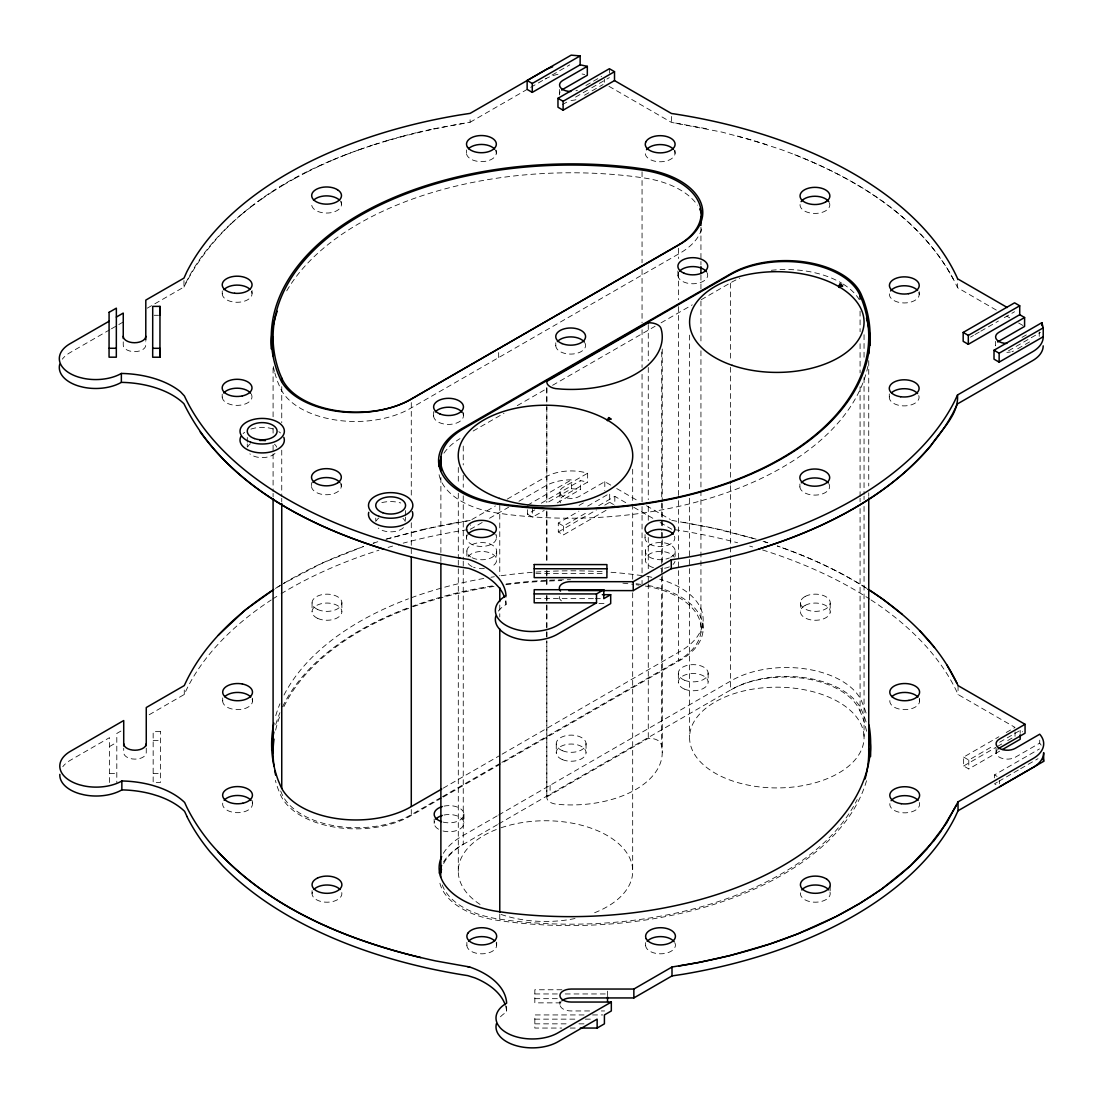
<?xml version="1.0" encoding="UTF-8"?>
<svg xmlns="http://www.w3.org/2000/svg" width="1103" height="1103" viewBox="0 0 1103 1103"><rect width="100%" height="100%" fill="white"/><g stroke="black" fill="none" stroke-linecap="round" stroke-linejoin="round"><path stroke-width="0.75" stroke-dasharray="5 3.75" d="M123.246 341.833L123.246 345.129A11.264 6.494 0 0 0 134.511 351.636A11.264 6.494 0 0 0 145.775 345.156L145.775 341.709M147.264 308.164L183.953 287.028L183.967 278.121M222.254 293.881L222.254 290.902M222.199 397.19L222.199 394.212M247.279 447.129L247.279 443.889M247.279 442.275L247.293 437.422M252.049 293.508L252.049 290.53M311.529 485.637L311.529 482.673M341.282 486.657L341.282 483.679M341.475 204.496L341.489 201.532M375.751 521.361L375.751 518.12M405.546 520.299L405.546 517.059M405.546 515.446L405.546 510.579M433.644 416.079L433.644 411.626M463.439 415.569L463.439 412.591M466.514 152.89L466.514 149.925M466.541 537.974L466.541 535.01M496.309 153.179L496.309 150.215M496.35 537.726L496.35 534.762M498.666 357.579L498.666 348.672M498.349 611.09A36.344 20.971 0 0 1 506.001 604.596L506.015 595.689M555.774 345.749L555.774 342.785M559.552 93.893L559.552 89.44M604.485 82.229L604.485 79.264M609.38 73.17L609.38 68.717M645.048 537.533L645.048 534.569M675.05 153.496L675.064 150.532M677.904 275.433L677.904 270.98M799.882 487.002L799.882 484.038M889.308 396.887L889.308 393.909M919.213 294.598L919.213 291.633M996.312 310.095L957.625 287.745L957.625 278.825M995.595 341.365L995.595 345.818A11.264 6.494 0 0 1 996.822 342.868M1039.233 336.346L1039.247 331.893M433.217 128.899L470.071 122.281L470.126 116.339M183.953 287.028C235.628 183.898 357.827 141.708 464.377 123.164M149.181 714.744L184.284 694.476L187.179 688.231A399.837 230.844 0 0 1 271.228 599.977M185.718 283.085C196.996 260.074 213.417 239.916 232.195 222.613M467.507 534.803L466.955 535.837A14.904 8.59 0 0 0 482.604 546.426A14.904 8.59 0 0 0 495.219 534.569M232.278 222.544L241.061 214.851M241.35 214.602L250.602 207.171M250.988 206.868L260.694 199.726M261.163 199.381L271.31 192.515M271.876 192.156L282.451 185.552M282.134 584.342L275.074 588.657L282.285 584.204M283.554 583.473C308.757 568.252 335.808 556.243 363.563 546.481L323.082 562.737L283.65 583.39M283.071 185.18L294.087 178.865M1039.715 740.154L1039.715 743.119L1015.311 757.237A11.264 6.508 0 0 1 1000.724 757.899A11.264 6.508 0 0 1 997.305 749.682M471.891 519.527L495.426 505.946M507.187 499.149L545.433 477.075A36.344 20.985 0 0 1 587.637 473.215L587.637 482.108L563.178 496.198A11.264 6.508 0 0 0 560.434 502.816M120.958 731.041L116.808 733.426L116.808 782.51M482.176 522.491L470.416 529.275L470.416 524.835M489.539 518.245L508.662 507.201M518.948 501.258L545.433 485.968A36.344 20.985 0 0 1 571.133 479.833L571.533 488.712L546.55 503.133M109.542 746.538L116.808 742.333M527.455 505.257L571.533 479.805M541.297 503.202L580.454 480.591L587.637 482.108M527.455 509.71L527.455 514.163L534.803 509.917M527.455 514.163L532.597 517.128L544.193 510.427M557.249 502.885L580.454 489.498L580.454 480.591M610.759 485.113L604.802 481.666L579.116 496.502A11.264 6.508 0 0 1 563.178 496.502A11.264 6.508 0 0 1 563.178 487.305L587.637 473.215M583.404 502.927L579.116 505.408A11.264 6.508 0 0 1 577.765 506.07M606.016 510.344L563.44 534.927L558.297 531.963L558.297 523.056L578.854 511.199M587.665 506.112L609.683 493.399L609.683 502.292L603.81 505.684M558.297 523.056L563.44 526.034L588.395 511.613M598.681 505.684L614.826 496.364L626.518 503.106M558.297 531.963L596.475 509.931M1022.012 337.38L1027.762 334.071M1017.697 348.769L1030.629 341.31M443.282 788.135L499.149 755.886M502.113 754.162L680.399 651.239A77.748 44.892 0 0 0 659.691 579.213M280.672 790.989L281.748 793.567A77.127 44.534 0 0 0 335.808 826.037A77.127 44.534 0 0 0 411.281 814.662L440.979 797.51M442.468 796.656L500.376 763.221M501.865 762.366L678.593 660.339L678.593 500.652M441.807 797.883L410.936 815.71A77.748 44.892 0 0 1 334.857 827.167A77.748 44.892 0 0 1 280.369 794.45L278.204 789.252A300.457 173.461 0 0 1 275.336 780.317M443.282 797.042L680.399 660.145A77.748 44.892 0 0 0 700.474 616.701A77.748 44.892 0 0 0 645.227 585.004M497.177 815.862L461.895 836.226A77.748 44.892 0 0 0 442.248 855.363M498.653 815.007L731.344 680.661A77.748 44.892 0 0 1 808.099 669.3A77.748 44.892 0 0 1 862.243 702.708L864.076 707.12A300.457 173.461 0 0 1 866.944 716.054M497.398 824.672L461.895 845.132A77.748 44.892 0 0 0 441.641 865.538M498.653 823.913L731.344 689.568A77.748 44.892 0 0 1 808.099 678.207A77.748 44.892 0 0 1 862.243 711.614L864.076 716.026A300.457 173.461 0 0 1 866.944 724.947M546.826 796.904L648.274 738.348L650.715 738.334A12.009 6.935 0 0 1 661.124 744.263L661.745 746.993A90.873 52.461 0 0 1 561.868 804.652L555.678 804.115A12.009 6.935 0 0 1 546.826 796.904L546.826 640.664M999.621 751.157L968.792 768.956L963.65 765.992L963.65 757.085L998.891 736.749M1006.226 732.502L1015.036 727.415L958.066 694.532L957.363 692.891A399.837 230.844 0 0 0 871.08 599.977M963.65 757.085L968.792 760.05L993.748 745.642M999.621 742.25L1020.178 730.393L1022.619 731.799M963.65 765.992L995.954 747.338M997.415 746.497L1001.827 743.946M1007.687 740.568L1013.56 737.176M994.492 777.863L994.492 774.899L1039.453 748.937M997.388 782.124L994.492 783.806L998.339 786.025M998.835 781.282L1019.144 769.563M1020.592 768.722L1038.006 758.685M109.928 329.659L69.958 352.67A36.344 20.971 0 0 0 62.306 359.164M111.417 328.804L117.332 325.399M118.821 324.544L123.26 321.979M470.071 122.281L546.206 78.423M552.079 75.045L569.699 64.898M585.927 85.496L601.631 76.452M562.365 104.688L569.713 100.456M575.587 97.078L590.27 88.626M591.746 87.771L609.366 77.624M584.493 95.216L603.051 84.531M473.132 431.039L504.016 413.267M517.252 405.642L546.661 388.697M552.575 385.305L655.113 326.254M661.055 322.834L692.27 304.855M701.191 299.726L730.917 282.602A77.748 44.837 0 0 1 739.837 278.19M970.516 337.104L973.453 335.409M974.928 334.567L979.326 332.031M980.801 331.19L998.422 321.042M1004.295 317.65L1014.581 311.735M1008.514 350.795L1040.432 332.417M294.763 178.493L306.193 172.454M306.924 172.082L318.767 166.319M319.512 165.974L331.755 160.5M332.527 160.169L345.17 154.985M345.928 154.682L358.971 149.787M359.716 149.525L373.145 144.92M373.048 543.31L377.791 541.725L373.434 543.145M373.834 144.7L387.649 140.398M385.871 539.27L422.159 529.564M388.27 140.219L402.471 136.22M386.546 539.009L437.45 526.228M402.995 136.083L417.596 132.401M417.996 132.319L433.065 128.927M422.339 529.523L470.416 520.382M437.891 526.131L452.988 523.249M453.567 523.139L468.747 520.63M467.327 529.757L459.593 530.957A399.837 230.844 0 0 0 403.174 543.145M153.165 740.54L160.431 740.54M109.542 773.603L116.808 773.603M153.165 773.603L160.431 773.603M561.882 989.763L534.831 989.763L534.831 1002.861L563.578 1002.861M534.831 993.955L558.504 993.955M565.26 993.955L607.532 993.955M534.831 998.67L558.504 998.67M589.581 1010.955L571.175 1010.955A11.264 6.508 0 0 1 561.137 1001.496M601.287 1010.955L604.623 1010.955M584.052 1014.939L534.831 1014.939L534.831 1028.051L561.772 1028.051M592.532 1014.939L602.721 1014.939M534.831 1019.144L576.938 1019.144M585.348 1019.144L592.09 1019.144M534.831 1023.846L568.776 1023.846M578.951 1023.846L584.052 1023.846M570.196 1028.051L576.938 1028.051M154.158 315.279L158.515 315.293M535.906 573.45L605.23 573.505M535.906 598.612L593.607 598.653M595.303 598.653L600.39 598.667M598.984 603.589L607.339 603.589M571.533 488.712L580.454 489.498M642.07 575.642L634.556 574.608A300.457 173.461 0 0 0 606.622 571.961M636.059 583.721L643.573 584.755M636.1 584.728L639.078 585.141M442.248 884.923A77.127 44.534 0 0 0 499.769 919.185L508.704 920.426A298.058 172.082 0 0 0 857.196 799.523M608.953 86.296L671.465 122.405L721.872 132.084L752.232 140.178L780.883 149.484C851.613 175.239 924.217 217.084 957.625 287.745M671.796 520.354L711.656 527.661L756.658 539.284L722.231 529.991L680.62 521.76M675.656 123.067L706.995 128.817M737.424 136.027L766.723 144.658M764.351 541.67L767.44 542.621M763.069 541.325L769.467 543.352M794.698 154.654C858.754 180.12 922.921 219.525 955.253 282.768M1006.736 316.106L1009.714 317.829M1018.634 322.986L1024.59 326.433M616.715 488.546L639.037 501.438M646.482 505.739L670.307 519.485M633.811 507.325L652.811 518.286M660.104 522.505L671.796 529.247M609.683 502.292L613.544 504.526M994.492 774.899L997.057 776.374M866.834 588.423C838.873 570.637 808.499 556.822 777.229 545.957C808.43 556.905 838.776 570.609 866.696 588.395M1039.715 743.119L1041.163 745.145M860.078 508.552L860.078 711.159L862.229 716.316A298.058 172.082 0 0 1 867.11 734.115M958.052 685.611L958.066 694.532M671.465 116.463L671.465 122.405M1020.178 730.393L1020.178 733.357M1015.036 731.868L1015.036 736.321M999.635 780.827L999.635 783.806M996.078 748.179L996.078 752.632M968.792 760.05L968.792 768.956M919.599 698.296L919.599 701.26M868.737 360.626L868.737 485.968M868.737 492.834L868.737 496.267M864.049 334.719L864.049 360.474M864.049 377.64L864.049 494.406M864.049 496.116L864.049 499.549M864.049 506.415L864.049 738.21A87.234 50.366 0 0 1 732.213 780.841A87.234 50.366 0 0 1 734.184 693.608A87.234 50.366 0 0 1 864.049 738.21M860.078 311.101L860.078 331.713M860.078 343.722L860.078 372.911M860.078 386.657L860.078 496.543M860.078 498.253L860.078 501.686M830.201 603.258L830.201 612.151M830.201 885.64L830.201 894.133M800.447 602.266L800.447 611.172M730.544 283.14L730.544 360.405M730.544 367.271L730.544 484.024M730.544 485.747L730.544 557.856M730.544 559.579L730.544 690.064A77.127 44.534 0 0 1 806.017 678.703A77.127 44.534 0 0 1 860.078 711.159M708.14 672.982L708.14 681.875M702.928 623.03L702.928 631.922M700.943 227.135L700.943 259.757M700.943 261.48L700.943 264.913M700.943 275.212L700.943 288.945M700.943 300.967L700.943 343.888M700.943 350.754L700.943 632.336M689.582 335.119L689.582 491.373M689.582 498.239L689.582 566.914M689.582 568.638L689.582 736.901M678.593 248.258L678.593 258.557M678.593 272.303L678.593 299.768M678.593 306.634L678.593 498.942M678.345 673.519L678.345 682.412M675.146 551.417L675.146 557.36M662.241 348.989L662.241 501.796M662.241 503.506L662.241 525.828M662.241 532.694L662.241 537.85M662.241 539.574L662.241 565.329M662.241 567.039L662.241 573.905M662.241 575.628L662.241 752.467M661.717 351.954L661.717 501.327M661.717 503.051L661.717 530.515M661.717 532.239L661.717 566.57M661.717 568.293L661.717 575.159M661.717 576.883L661.717 746.855M648.274 324.544L648.274 360.612M648.274 367.478L648.274 499.687M648.274 506.553L648.274 520.285M648.274 537.451L648.274 570.086M648.274 576.952L648.274 582.094M648.274 583.818L648.274 738.348M645.627 942.582L645.627 945.561M645.365 550.824L645.365 559.717M642.056 171.751L642.056 262.762M642.056 269.628L642.056 322.848M642.056 329.714L642.056 367.492M642.056 374.358L642.056 504.857M642.056 506.567L642.056 573.532M642.056 580.399L642.056 583.832M632.681 469.202L632.681 579.351M632.681 592.821L632.681 872.694M614.826 496.364L614.826 505.271M607.532 991.156L607.532 995.692M604.802 481.666L604.802 490.573M586.051 743.463L586.051 752.37M563.44 526.034L563.44 534.927M559.883 491.897L559.883 500.803M559.91 1001.483L559.91 1004.447M556.257 744.001L556.257 752.908M550.094 785.308L550.094 794.201M546.826 388.256L546.826 405.435M546.826 407.145L546.826 503.299M546.826 511.889L546.826 561.675M546.826 570.265L546.826 587.43M546.826 596.02L546.826 630.351M546.826 632.074L546.826 638.94M546.812 387.415L546.812 502.458M546.812 511.034L546.812 562.544M546.812 571.133L546.812 578M546.812 579.723L546.812 586.589M546.812 595.165L546.812 603.755M546.812 605.478L546.812 639.809M546.812 641.532L546.812 797.772M532.597 508.221L532.597 517.128M506.635 1006.101L506.635 1012.03A36.344 20.985 0 0 0 498.983 1018.538M499.769 505.395L499.769 575.794M499.769 604.982L499.769 616.991M499.769 914.029L499.769 919.185M496.681 551.293L496.681 560.2M496.681 942.114L496.681 945.078M466.872 551.017L466.872 556.96M466.872 942.376L466.872 945.34M463.949 813.945L463.949 822.852M463.246 446.053L463.246 464.942M463.246 475.241L463.246 487.264M463.246 495.854L463.246 559.373M463.246 561.096L463.246 567.962M463.246 569.686L463.246 844.402A77.127 44.534 0 0 0 443.144 864.642M458.296 467.479L458.296 484.92M458.296 493.234L458.296 558.752M458.296 560.2L458.296 567.342M458.296 568.79L458.296 872.694M440.883 477.489L440.883 554.754M440.883 556.463L440.883 561.62M434.168 818.936L434.168 823.389M411.281 402.595L411.281 497.026M411.281 522.781L411.281 553.678M411.281 809.519L411.281 814.662M341.875 602.707L341.875 611.614M312.066 602.803L312.066 611.71M312.066 890.604L312.066 893.568M281.748 386.643L281.748 422.711M281.748 450.176L281.748 496.529M281.748 498.253L281.748 501.686M273.089 368.03L273.089 417.83M273.089 428.129L273.089 433.272M273.089 445.295L273.089 452.161M273.089 453.884L273.089 491.648M273.089 493.372L273.089 496.805M252.504 698.199L252.504 701.177M252.422 800.709L252.422 803.673M222.696 697.937L222.696 700.901M184.284 690.023L184.284 694.476M146.258 748.165L146.258 752.618A11.264 6.508 0 0 1 134.993 759.126A11.264 6.508 0 0 1 123.715 752.618L123.715 748.165M109.542 782.51L109.542 737.631L70.44 760.201A36.344 20.985 0 0 0 62.788 766.709M275.764 715.654A300.457 173.461 0 0 1 279.941 703.783M284.009 695.014A300.457 173.461 0 0 1 408.455 598.805M411.391 597.716A300.457 173.461 0 0 1 484.245 578.399M490.959 577.255A300.457 173.461 0 0 1 494.337 576.731M501.107 575.725A300.457 173.461 0 0 1 603.506 571.768M646.882 576.359A77.748 44.892 0 0 1 655.003 577.986M866.531 780.717A300.457 173.461 0 0 1 507.725 921.763L498.721 920.509A77.748 44.892 0 0 1 439.504 881.269M275.764 724.561A300.457 173.461 0 0 1 279.941 712.69M282.561 706.83A300.457 173.461 0 0 1 408.455 607.712M411.391 606.622A300.457 173.461 0 0 1 494.337 585.624M506.208 583.942A300.457 173.461 0 0 1 570.527 579.723M501.079 827.76A87.234 50.366 0 0 1 620.107 845.022A87.234 50.366 0 0 1 591.456 913.918M575.035 918.496A87.234 50.366 0 0 1 501.079 914.456M480.053 904.419A87.234 50.366 0 0 1 496.46 829.456M771.287 270.304A77.748 44.837 0 0 1 841.934 283.319M843.271 284.147A77.748 44.837 0 0 1 860.271 301.395M867.923 366.293A300.457 173.295 0 0 1 507.146 514.412L498.142 513.157A77.748 44.837 0 0 1 438.939 473.904M443.93 453.168A77.748 44.837 0 0 1 459.992 438.622M274.84 372.924A300.457 173.295 0 0 0 277.708 381.859L279.872 387.043A77.748 44.837 0 0 0 334.347 419.788A77.748 44.837 0 0 0 410.426 408.386L679.972 253.18A77.748 44.851 0 0 0 702.308 226.322M274.454 371.435A300.457 173.295 0 0 1 272.799 363.935M286.725 290.847A300.457 173.295 0 0 1 634.184 176.59L641.836 177.652A77.748 44.851 0 0 1 697.427 205.144M674.209 150.311A14.904 8.59 0 0 1 661.483 161.741A14.904 8.59 0 0 1 645.462 151.773M495.357 150.008A14.904 8.59 0 0 1 486.671 161.079A14.904 8.59 0 0 1 467.465 156.061L466.914 155.04A14.904 8.59 0 0 1 467.038 150.766M340.441 201.325A14.904 8.59 0 0 1 335.312 211.445A14.904 8.59 0 0 1 317.057 211.073L315.692 210.342A14.904 8.59 0 0 1 312.149 202.304M340.565 483.459A14.904 8.59 0 0 1 337.932 491.593L336.663 492.393A14.904 8.59 0 0 1 318.477 493.427A14.904 8.59 0 0 1 312.218 483.528M251.332 394.281A14.904 8.59 0 0 1 242.343 404.842L240.564 405.146A14.904 8.59 0 0 1 226.06 402.567A14.904 8.59 0 0 1 222.985 393.992M674.526 536.223A14.904 8.59 0 0 1 663.854 546.247A14.904 8.59 0 0 1 645.834 540.718L645.338 539.684A14.904 8.59 0 0 1 645.682 535.41M918.854 292.46A14.904 8.59 0 0 1 908.527 302.608L906.694 302.842A14.904 8.59 0 0 1 889.997 291.978M918.785 395.563A14.904 8.59 0 0 1 900.71 405.656L898.917 405.339A14.904 8.59 0 0 1 889.942 394.764M829.387 202.759A14.904 8.59 0 0 1 825.733 210.77L824.368 211.5A14.904 8.59 0 0 1 806.872 212.066A14.904 8.59 0 0 1 800.516 202.649M251.498 291.371A14.904 8.59 0 0 1 234.691 302.167L232.857 301.919A14.904 8.59 0 0 1 223.178 290.696M828.96 483.914A14.904 8.59 0 0 1 822.673 493.813A14.904 8.59 0 0 1 804.501 492.751L803.232 491.952A14.904 8.59 0 0 1 800.613 483.803M707.12 272.786A14.904 8.59 0 0 1 693.263 283.761A14.904 8.59 0 0 1 678.262 273.282M584.99 343.102A14.904 8.59 0 0 1 571.133 354.091A14.904 8.59 0 0 1 556.133 343.612M462.846 413.432A14.904 8.59 0 0 1 448.066 424.407A14.904 8.59 0 0 1 434.513 412.894M545.116 79.071A36.344 20.971 0 0 1 559.579 73.97M582.053 73.984A36.344 20.971 0 0 1 584.728 74.563M577.448 90.267A11.264 6.494 0 0 1 575.945 90.791M1013.478 351.085A11.264 6.494 0 0 1 1011.975 351.623M1010.334 352.009A11.264 6.494 0 0 1 1006.86 352.326M575.931 99.697A11.264 6.494 0 0 1 570.816 100.401M559.69 94.913A11.264 6.494 0 0 1 560.103 91.894M505.532 600.942A75.79 43.72 0 0 1 506.001 604.596M561.427 600.873A11.264 6.494 0 0 1 559.428 596.034M381.845 502.61A22.17 12.795 0 0 1 400.72 502.968M243.101 433.603A22.17 12.795 0 0 1 244.659 432.279M250.905 429.108A22.17 12.795 0 0 1 274.647 429.563M278.825 431.687A22.17 12.795 0 0 1 280.52 432.955M403.464 527.648A14.904 8.59 0 0 1 378.315 528.075M376.33 520.85A14.904 8.59 0 0 1 378.867 517.983M402.967 518.438A14.904 8.59 0 0 1 405.187 521.388M274.992 453.416A14.904 8.59 0 0 1 249.843 453.857M247.858 446.632A14.904 8.59 0 0 1 250.395 443.764M274.495 444.219A14.904 8.59 0 0 1 276.715 447.17M670.762 557.222A14.904 8.603 0 0 0 667.894 543.724A14.904 8.603 0 0 0 645.958 548.687L645.545 549.749A14.904 8.603 0 0 0 652.631 558.518A14.904 8.603 0 0 0 669.356 557.939M472.098 557.704A14.904 8.603 0 0 0 495.537 554.451A14.904 8.603 0 0 0 482.949 542.579A14.904 8.603 0 0 0 467.286 553.168L467.837 554.202A14.904 8.603 0 0 0 470.747 556.946M444.013 806.128A14.904 8.603 0 0 1 463.949 814.497A14.904 8.603 0 0 1 443.144 822.121M272.606 599.067A399.837 230.844 0 0 1 279.679 594.614M281.113 593.731A399.837 230.844 0 0 1 378.936 550.218M388.132 547.391A399.837 230.844 0 0 1 392.613 546.082M674.636 529.661A399.837 230.844 0 0 1 737.59 542.745M749.682 546.082A399.837 230.844 0 0 1 752.673 546.95M762.545 549.956A399.837 230.844 0 0 1 869.688 599.067M919.226 699.109A14.904 8.603 0 0 1 908.927 709.284L907.107 709.532A14.904 8.603 0 0 1 890.369 698.682M919.295 802.488A14.904 8.603 0 0 1 901.22 812.608L899.428 812.291A14.904 8.603 0 0 1 890.024 802.763M829.966 891.982A14.904 8.603 0 0 1 822.521 901.137A14.904 8.603 0 0 1 805.149 899.896L803.853 899.11A14.904 8.603 0 0 1 800.681 892.01M341.765 892.575A14.904 8.603 0 0 1 325.027 902.144A14.904 8.603 0 0 1 313.142 890.397M496.143 942.941A14.904 8.603 0 0 1 482.011 953.819A14.904 8.603 0 0 1 467.286 943.203M252.215 802.598A14.904 8.603 0 0 1 242.798 812.125L241.006 812.456A14.904 8.603 0 0 1 222.944 802.336M252.091 699.026A14.904 8.603 0 0 1 234.581 709.463L232.774 709.174A14.904 8.603 0 0 1 223.22 698.764M674.967 561.399A14.904 8.603 0 0 1 673.064 564.433M669.356 566.845A14.904 8.603 0 0 1 660.669 568.624M653.445 567.673A14.904 8.603 0 0 1 645.545 558.642L645.958 557.594A14.904 8.603 0 0 1 659.842 551.417A14.904 8.603 0 0 1 674.291 557.139M468.003 556.767A14.904 8.603 0 0 1 490.725 553.182A14.904 8.603 0 0 1 491.097 566.777M484.341 568.541A14.904 8.603 0 0 1 476.951 568.197M475.214 567.783A14.904 8.603 0 0 1 473.587 567.259M472.098 566.597A14.904 8.603 0 0 1 467.837 563.109L467.286 562.075A14.904 8.603 0 0 1 466.955 561M674.802 942.734A14.904 8.603 0 0 1 664.806 953.447A14.904 8.603 0 0 1 646.248 947.684L645.82 946.636A14.904 8.603 0 0 1 645.958 943.41M444.013 815.034A14.904 8.603 0 0 1 463.894 823.927A14.904 8.603 0 0 1 441.476 830.531M438.525 829.208A14.904 8.603 0 0 1 434.513 821.252M505.588 1005.977A75.362 43.5 0 0 1 506.635 1012.03M645.338 586.051A77.127 44.534 0 0 1 678.593 660.339M275.64 730.172A298.058 172.082 0 0 1 279.597 716.853M283.926 706.651A298.058 172.082 0 0 1 408.813 608.318M413.198 606.705A298.058 172.082 0 0 1 494.006 586.41M505.794 584.742A298.058 172.082 0 0 1 561.785 580.633M622.905 583.17A298.058 172.082 0 0 1 633.122 584.314M805.066 596.516L803.797 597.302A14.904 8.603 0 0 0 812.304 611.186A14.904 8.603 0 0 0 829.663 600.404A14.904 8.603 0 0 0 805.066 596.516M805.066 605.423L803.797 606.209A14.904 8.603 0 0 0 812.304 620.093A14.904 8.603 0 0 0 829.663 609.311A14.904 8.603 0 0 0 805.066 605.423M160.431 731.634L153.165 731.634L153.165 782.51L160.431 782.51L160.431 731.634M317.526 609.421L316.161 608.677A14.904 8.603 0 0 1 322.889 594.489A14.904 8.603 0 0 1 341.572 604.499A14.904 8.603 0 0 1 317.526 609.421M317.526 618.314L316.161 617.583A14.904 8.603 0 0 1 322.889 603.382A14.904 8.603 0 0 1 341.572 613.406A14.904 8.603 0 0 1 317.526 618.314M684.605 680.261A14.904 8.603 0 0 0 708.071 674.057A14.904 8.603 0 0 0 687.031 665.426A14.904 8.603 0 0 0 684.605 680.261M562.516 750.743A14.904 8.603 0 0 0 585.983 744.539A14.904 8.603 0 0 0 564.943 735.908A14.904 8.603 0 0 0 562.516 750.743M684.605 689.168A14.904 8.603 0 0 0 708.071 682.964A14.904 8.603 0 0 0 687.031 674.319A14.904 8.603 0 0 0 684.605 689.168M562.516 759.65A14.904 8.603 0 0 0 585.983 753.446A14.904 8.603 0 0 0 564.943 744.815A14.904 8.603 0 0 0 562.516 759.65"/><path stroke-width="1.5" d="M504.54 597.33A75.79 43.72 0 0 0 498.473 586.948L495.468 583.735A75.79 43.72 0 0 0 468.816 568.362L460.006 566.997A399.769 230.582 0 0 1 398.569 553.513C314.203 529.495 224.35 486.299 183.953 403.767A75.362 43.458 0 0 0 121.358 382.355L121.358 373.448A36.344 20.971 0 0 1 83.345 378.329L79.154 377.281A36.344 20.971 0 0 1 69.972 343.764L109.087 321.249M123.246 338.524L123.26 313.073L116.353 317.057M145.789 339.986L145.803 300.099L183.967 278.121L186.752 271.958A399.837 230.624 0 0 1 459.262 115.043L470.154 113.361L545.116 70.165A36.344 20.971 0 0 1 552.644 66.842M159.949 357.22L159.976 306.386L152.71 306.372L152.683 357.22L159.949 357.22L159.963 348.314L152.683 348.314M159.976 315.293L159.976 306.386M580.15 64.815L580.15 55.908L571.175 55.15L527.137 80.505L527.137 89.412L532.266 92.376L580.15 64.815L587.32 66.345L587.32 75.252L562.861 89.302A11.264 6.494 0 0 0 561.703 90.074M532.266 92.376L532.28 83.47L580.15 55.908M614.509 80.588L614.523 71.681L609.38 68.717L557.966 98.319L557.966 107.225L563.109 110.19L614.509 80.588L671.465 113.499L674.305 113.899A399.837 230.624 0 0 1 956.935 277.198L957.625 278.825L1007.273 307.516M563.109 110.19L563.109 101.283L614.523 71.681M460.02 558.09L468.83 559.455A75.79 43.72 0 0 1 495.468 574.815L498.473 578.041A75.79 43.72 0 0 1 506.015 595.689A36.344 20.971 0 0 0 497.494 617.611L499.314 620.024A36.344 20.971 0 0 0 557.401 625.373L596.516 602.858L596.516 593.938L603.796 589.76L603.782 598.667L610.69 594.682L610.69 603.589L557.387 634.28A36.344 20.971 0 0 1 499.301 628.931L497.494 626.518A36.344 20.971 0 0 1 495.798 616.136M568.79 590.643A11.264 6.494 0 0 1 570.554 590.56L633.232 590.615L633.232 581.708L671.272 559.8L682.095 558.132A399.837 230.624 0 0 0 954.605 401.216L957.514 394.984L1032.546 351.774A36.344 20.971 0 0 0 1043.204 336.953L1043.245 327.825L1041.894 322.669L994.01 350.244L994.01 359.151L999.139 362.115L1043.231 336.732M633.232 590.615L671.272 568.707L671.272 559.8M671.272 568.707L713.834 560.903L744.566 553.265C797.965 538.154 850.192 515.804 894.009 481.266C907.328 470.802 919.612 459.041 930.601 446.15C940.542 430.418 958.921 415.114 957.514 394.984M1019.723 314.7L1019.723 305.793L1014.581 302.829L963.181 332.43L963.167 341.337L968.31 344.301L1019.723 314.7L1024.604 317.526L1024.59 326.433L998.891 341.227A11.264 6.494 0 0 0 997.746 341.999M968.31 344.301L968.324 335.395L1019.723 305.793M999.139 362.115L999.153 353.208L1043.245 327.825M1041.894 325.633L1041.894 322.669M998.229 748.813A11.264 6.508 0 0 1 999.373 748.041L1025.059 733.205L1025.059 724.299L999.373 739.134A11.264 6.508 0 0 0 999.373 748.33A11.264 6.508 0 0 0 1015.311 748.33L1039.715 734.212A36.344 20.985 0 0 1 1033.028 758.588L958.011 801.895L946.484 823.169M958.011 801.895L958.038 810.76L955.115 817.047A399.837 230.844 0 0 1 682.702 974.321L672.003 975.921L633.853 997.939L571.175 997.939A11.264 6.508 0 0 0 562.061 1000.628M957.046 404.856L952.702 413.611M956.48 805.176L940.556 831.952M952.523 413.942L947.518 422.642M607.436 419.829L608.718 417.61L611.283 419.099L607.436 419.829L607.436 420.726M838.735 286.297L840.017 284.064L842.595 285.553L838.735 286.297L838.735 287.18L840.017 284.064M947.367 422.89C905.094 488.794 831.345 526.296 758.671 549.087M946.429 823.252L926.81 849.117M940.39 832.186L933.979 840.61M218.408 635.121L245.224 610L273.737 589.526C236.745 613.447 202.718 644.869 184.284 685.57L146.258 707.533L146.258 745.725M933.841 840.789L910.389 865.841L881.766 889.018L860.037 903.274L836.35 916.441L797.497 933.979L769.646 944.071L729.952 955.598L698.682 962.519L672.003 967.014L633.853 989.046L571.175 989.046A11.264 6.508 0 0 0 559.91 995.54A11.264 6.508 0 0 0 571.175 1002.048L611.324 1002.048L611.324 1010.955L604.416 1014.939L604.416 1023.846L597.137 1028.051L580.302 1028.051M926.492 849.475L919.02 857.445M918.634 857.844L910.637 865.593M910.182 866.02L901.675 873.548M901.151 873.99L892.148 881.283M891.582 881.724L882.069 888.797M881.462 889.239L871.453 896.063M870.818 896.491L860.326 903.081M859.678 903.481L848.717 909.823M441.807 788.99L410.936 806.803A77.748 44.892 0 0 1 334.857 818.274A77.748 44.892 0 0 1 280.369 785.543L278.204 780.345A300.457 173.461 0 0 1 273.875 723.141M1002.558 749.461L1020.178 739.286L1020.178 734.832M611.324 1002.048L558.049 1032.808A36.344 20.985 0 0 1 499.949 1027.5L498.142 1025.073A36.344 20.985 0 0 1 506.635 1003.137A75.362 43.5 0 0 0 469.602 966.986L435.713 960.934C352.408 942.844 266.912 909.437 210.259 843.023A399.769 230.803 0 0 1 186.972 807.548L184.628 802.46A75.79 43.762 0 0 0 158.005 787.073L152.421 785.336A75.79 43.762 0 0 0 121.854 780.979A36.344 20.985 0 0 1 83.842 785.887L79.65 784.84A36.344 20.985 0 0 1 70.44 751.295L123.715 720.535L123.715 746M958.038 810.76L1033.028 767.481A36.344 20.985 0 0 0 1043.672 752.646L1043.645 761.36L999.635 786.77M587.32 66.345L562.861 80.395A11.264 6.494 0 0 0 560.421 87.482A11.264 6.494 0 0 0 570.83 91.494M1024.604 317.526L998.904 332.32A11.264 6.494 0 0 0 996.464 339.393A11.264 6.494 0 0 0 1006.86 343.419M957.501 403.891L1032.532 360.681A36.344 20.971 0 0 0 1043.19 345.859M848.055 910.196L836.612 916.29M835.977 916.621L824.051 922.466M823.472 922.742L811.063 928.354M810.54 928.574L797.662 933.91M797.235 934.076L783.861 939.149M783.557 939.26C749.64 951.586 714.427 960.134 678.841 966.007M109.073 348.272L116.339 348.286M534.224 568.734L606.926 568.79M633.232 581.708L570.568 581.653A11.264 6.494 0 0 0 560.517 591.098M603.796 589.76L534.21 589.705L534.197 602.803L596.516 602.858M534.21 593.897L596.516 593.938M602.335 594.682L610.69 594.682M469.602 966.986L467.562 966.655M420.822 957.597L420.078 957.473C345.639 939.356 270.952 908.307 217.649 851.502M398.583 544.606L374.275 537.354A399.837 230.624 0 0 1 184.422 395.977L180.52 391.799A75.362 43.458 0 0 0 121.358 373.448M383.872 549.253C314.162 527.441 243.997 492.434 200.194 431.921M527.137 80.505L532.28 83.47M557.966 98.319L563.109 101.283M963.181 332.43L968.324 335.395M994.01 350.244L999.153 353.208M840.017 284.96L842.595 286.449M1025.059 724.299L958.052 685.611C939.494 644.828 905.439 613.227 868.24 589.305M868.089 589.264L882.8 599.177L902.323 614.454M919.599 630.613L934.531 647.53M946.994 665.095L956.921 683.198M186.972 816.454L184.628 811.367A75.79 43.762 0 0 0 158.005 795.966L152.421 794.243A75.79 43.762 0 0 0 121.854 789.886A36.344 20.985 0 0 1 83.842 794.78L79.65 793.746A36.344 20.985 0 0 1 59.824 774.375M860.078 295.645L862.229 300.802A298.058 172.082 0 0 1 508.704 504.912L499.769 503.671A77.127 44.534 0 0 1 443.544 472.456A77.127 44.534 0 0 1 463.246 428.888L730.544 274.564A77.127 44.534 0 0 1 806.017 263.19A77.127 44.534 0 0 1 860.078 295.645L860.078 299.078M281.748 378.067L279.597 372.911A298.058 172.082 0 0 1 633.122 168.8L642.056 170.041A77.127 44.534 0 0 1 698.282 201.256A77.127 44.534 0 0 1 678.593 244.825L411.281 399.162A77.127 44.534 0 0 1 335.808 410.523A77.127 44.534 0 0 1 281.748 378.067L281.748 381.5M1043.231 758.271L1043.645 761.36M868.737 336.58L868.737 353.76M868.737 497.977L868.737 752.094M839.424 286.67L839.424 287.566M700.943 216.836L700.943 225.412M700.943 266.623L700.943 273.489M672.003 967.014L672.003 975.921M633.853 989.046L633.853 997.939M608.718 417.61L608.718 418.506M607.532 996.919L607.532 1001.469M597.137 1028.051L597.137 1019.144L558.049 1041.715A36.344 20.985 0 0 1 499.949 1036.406L498.142 1033.98A36.344 20.985 0 0 1 496.447 1023.598M499.769 587.802L499.769 601.549M499.769 629.013L499.769 912.319M440.883 456.876L440.883 470.623M440.883 563.33L440.883 872.39M411.281 557.112L411.281 806.086M281.748 503.409L281.748 788.424M273.089 337.132L273.089 356.007M273.089 498.528L273.089 752.632M121.854 780.979L121.854 789.886M868.999 725.057A300.457 173.461 0 0 1 507.725 912.857L498.721 911.616A77.748 44.892 0 0 1 441.641 856.631M271.683 750.164A300.457 173.461 0 0 1 273.875 732.047M439.366 873.342A77.748 44.892 0 0 1 441.641 865.538M868.999 733.95A300.457 173.461 0 0 1 870.543 756.63M868.695 749.089A298.058 172.082 0 0 1 865.069 779.021M440.676 877.106A77.127 44.534 0 0 1 441.503 869.261M866.489 318.064A300.457 173.295 0 0 1 870.17 345.184M438.815 465.99A77.748 44.837 0 0 1 441.103 458.186M699.66 208.922A77.748 44.851 0 0 1 702.335 216.753M271.214 348.838A300.457 173.295 0 0 1 277.211 311.267M646.523 149.705A14.904 8.59 0 0 1 659.773 144.576A14.904 8.59 0 0 1 673.478 149.319M468.472 148.767A14.904 8.59 0 0 1 481.653 144.438A14.904 8.59 0 0 1 494.585 149.029M313.528 200.305A14.904 8.59 0 0 1 336.098 197.864L337.463 198.609A14.904 8.59 0 0 1 339.655 200.346M312.894 482.521A14.904 8.59 0 0 1 326.336 477.558A14.904 8.59 0 0 1 339.862 482.452M223.702 392.999A14.904 8.59 0 0 1 237.324 388.201A14.904 8.59 0 0 1 250.671 393.261M468.279 533.824A14.904 8.59 0 0 1 481.211 529.261A14.904 8.59 0 0 1 494.392 533.604M647.227 533.452A14.904 8.59 0 0 1 660.642 529.371A14.904 8.59 0 0 1 673.313 534.183M890.617 290.958A14.904 8.59 0 0 1 903.798 285.76A14.904 8.59 0 0 1 917.572 290.434M891.486 392.792A14.904 8.59 0 0 1 904.901 388.711A14.904 8.59 0 0 1 917.572 393.523M801.109 201.628A14.904 8.59 0 0 1 815.02 196.251A14.904 8.59 0 0 1 828.822 201.725M223.937 289.717A14.904 8.59 0 0 1 236.814 285.098A14.904 8.59 0 0 1 250.05 289.386M801.316 482.811A14.904 8.59 0 0 1 814.841 477.93A14.904 8.59 0 0 1 828.284 482.907M679.531 271.255A14.904 8.59 0 0 1 693.277 266.581A14.904 8.59 0 0 1 706.485 271.765M557.387 341.585A14.904 8.59 0 0 1 571.147 336.898A14.904 8.59 0 0 1 584.356 342.095M435.258 411.902A14.904 8.59 0 0 1 449.018 407.228A14.904 8.59 0 0 1 462.212 412.412M459.992 558.132A399.837 230.624 0 0 1 398.541 544.648M121.358 382.355A36.344 20.971 0 0 1 83.332 387.236L79.14 386.188A36.344 20.971 0 0 1 59.755 364.211M145.789 336.25A11.264 6.494 0 0 1 134.511 342.73A11.264 6.494 0 0 1 123.246 336.222M412.288 511.571A22.17 12.795 0 0 1 391.344 527.137A22.17 12.795 0 0 1 368.747 512.33M283.816 437.353A22.17 12.795 0 0 1 261.48 452.906A22.17 12.795 0 0 1 240.895 436.54M259.853 440.538A14.904 8.59 0 0 1 265.423 440.649M441.476 821.625A14.904 8.603 0 0 1 434.168 813.945A14.904 8.603 0 0 1 442.289 806.555M186.89 816.454A399.837 230.844 0 0 0 210.19 851.943L222.806 865.965A399.837 230.844 0 0 0 467.658 975.617L474.91 977.878A75.362 43.5 0 0 1 505.202 1004.792M891.831 696.696A14.904 8.603 0 0 1 905.094 692.436A14.904 8.603 0 0 1 917.944 697.096M891.114 800.695A14.904 8.603 0 0 1 904.474 795.635A14.904 8.603 0 0 1 918.082 800.447M801.826 889.956A14.904 8.603 0 0 1 825.513 887.322L826.795 888.122A14.904 8.603 0 0 1 828.794 889.928M313.955 889.432A14.904 8.603 0 0 1 316.161 887.694L317.526 886.95A14.904 8.603 0 0 1 340.069 889.501M468.596 941.19A14.904 8.603 0 0 1 481.542 936.612A14.904 8.603 0 0 1 494.723 940.942M224.143 800.295A14.904 8.603 0 0 1 237.765 795.484A14.904 8.603 0 0 1 251.112 800.544M224.654 696.779A14.904 8.603 0 0 1 240.619 692.615L242.426 692.891A14.904 8.603 0 0 1 250.767 697.013M647.185 941.369A14.904 8.603 0 0 1 660.862 936.612A14.904 8.603 0 0 1 674.154 941.728M435.782 819.212A14.904 8.603 0 0 1 442.289 815.462M146.258 743.712A11.264 6.508 0 0 1 134.993 750.219A11.264 6.508 0 0 1 123.715 743.712M275.64 775.092A298.058 172.082 0 0 1 274.716 770.625M273.999 766.144A298.058 172.082 0 0 1 273.999 739.134M109.087 312.328L109.059 357.179L116.325 357.193L116.367 308.151L109.087 312.328M534.224 564.543L534.21 577.641L606.912 577.696L606.926 564.598L534.224 564.543M645.875 141.818L645.462 142.866A14.904 8.59 0 0 0 664.847 152.435A14.904 8.59 0 0 0 670.541 138.096A14.904 8.59 0 0 0 645.875 141.818M467.837 933.262L467.286 934.296A14.904 8.603 0 0 0 485.403 944.651A14.904 8.603 0 0 0 492.903 930.587A14.904 8.603 0 0 0 467.837 933.262M467.507 525.897L466.969 526.931A14.904 8.59 0 0 0 485.072 537.285A14.904 8.59 0 0 0 492.586 523.236A14.904 8.59 0 0 0 467.507 525.897M337.945 482.687L336.663 483.486A14.904 8.59 0 0 1 312.08 479.584A14.904 8.59 0 0 1 329.439 468.83A14.904 8.59 0 0 1 337.945 482.687M648.274 322.834L546.826 381.39A12.009 6.935 0 0 0 555.678 388.614L561.868 389.138A90.873 52.461 0 0 0 661.745 331.479L661.124 328.763A12.009 6.935 0 0 0 650.715 322.821L648.274 322.834M679.986 244.273L410.44 399.479A77.748 44.837 0 0 1 334.347 410.867A77.748 44.837 0 0 1 279.872 378.136L277.722 372.938A300.457 173.295 0 0 1 634.197 167.67L641.849 168.745A77.748 44.851 0 0 1 699.674 200.015A77.748 44.851 0 0 1 679.986 244.273M730.917 273.696L461.371 428.915A77.748 44.837 0 0 0 441.49 472.773A77.748 44.837 0 0 0 498.156 504.25L507.159 505.505A300.457 173.295 0 0 0 863.635 300.237L861.484 295.039A77.748 44.837 0 0 0 806.996 262.307A77.748 44.837 0 0 0 730.917 273.696M825.747 201.863L824.382 202.594A14.904 8.59 0 0 1 800.351 197.671A14.904 8.59 0 0 1 819.033 187.675A14.904 8.59 0 0 1 825.747 201.863M317.526 878.043L316.161 878.788A14.904 8.603 0 0 0 322.889 892.989A14.904 8.603 0 0 0 341.572 882.965A14.904 8.603 0 0 0 317.526 878.043M242.357 395.922L240.564 396.239A14.904 8.59 0 0 1 222.641 385.774A14.904 8.59 0 0 1 247.017 381.473A14.904 8.59 0 0 1 242.357 395.922M242.798 803.232L241.006 803.549A14.904 8.603 0 0 1 223.082 793.085A14.904 8.603 0 0 1 247.444 788.755A14.904 8.603 0 0 1 242.798 803.232M908.927 700.377L907.107 700.626A14.904 8.603 0 0 1 890.548 689.43A14.904 8.603 0 0 1 915.407 686.149A14.904 8.603 0 0 1 908.927 700.377M908.527 293.688L906.707 293.936A14.904 8.59 0 0 1 890.19 282.726A14.904 8.59 0 0 1 915.049 279.486A14.904 8.59 0 0 1 908.527 293.688M234.691 293.26L232.871 293.012A14.904 8.59 0 0 1 226.487 278.769A14.904 8.59 0 0 1 251.319 282.12A14.904 8.59 0 0 1 234.691 293.26M242.426 683.998L240.619 683.708A14.904 8.603 0 0 0 223.22 689.858A14.904 8.603 0 0 0 232.774 700.267L234.581 700.557A14.904 8.603 0 0 0 251.967 694.407A14.904 8.603 0 0 0 242.426 683.998M900.71 396.749L898.931 396.432A14.904 8.59 0 0 1 894.285 381.969A14.904 8.59 0 0 1 918.661 386.312A14.904 8.59 0 0 1 900.71 396.749M901.22 803.701L899.428 803.384A14.904 8.603 0 0 1 894.781 788.907A14.904 8.603 0 0 1 919.157 793.236A14.904 8.603 0 0 1 901.22 803.701M337.463 189.702L336.112 188.958A14.904 8.59 0 0 0 315.748 189.661A14.904 8.59 0 0 0 315.706 201.435L317.057 202.166A14.904 8.59 0 0 0 337.435 201.463A14.904 8.59 0 0 0 337.463 189.702M826.795 879.215L825.513 878.429A14.904 8.603 0 0 0 805.107 878.443A14.904 8.603 0 0 0 803.853 890.204L805.149 890.99A14.904 8.603 0 0 0 825.54 890.976A14.904 8.603 0 0 0 826.795 879.215M804.501 483.845L803.232 483.045A14.904 8.59 0 0 1 811.753 469.189A14.904 8.59 0 0 1 829.098 479.97A14.904 8.59 0 0 1 804.501 483.845M467.479 147.154L466.927 146.12A14.904 8.59 0 0 1 485.058 135.793A14.904 8.59 0 0 1 492.545 149.856A14.904 8.59 0 0 1 467.479 147.154M674.526 527.317L674.043 526.269A14.904 8.59 0 0 0 656.009 520.754A14.904 8.59 0 0 0 645.338 530.777L645.834 531.811A14.904 8.59 0 0 0 663.868 537.34A14.904 8.59 0 0 0 674.526 527.317M646.248 938.777L645.82 937.729A14.904 8.603 0 0 1 665.15 928.133A14.904 8.603 0 0 1 670.927 942.472A14.904 8.603 0 0 1 646.248 938.777M732.213 365.327A87.234 50.366 0 0 0 864.049 322.696A87.234 50.366 0 0 0 734.184 278.108A87.234 50.366 0 0 0 732.213 365.327M499.521 498.404A87.234 50.366 0 0 0 632.681 457.18A87.234 50.366 0 0 0 504.264 411.212A87.234 50.366 0 0 0 499.521 498.404M684.177 273.268A14.904 8.59 0 0 0 707.643 267.078A14.904 8.59 0 0 0 686.604 258.447A14.904 8.59 0 0 0 684.177 273.268M562.034 343.584A14.904 8.59 0 0 0 585.514 337.408A14.904 8.59 0 0 0 564.474 328.763A14.904 8.59 0 0 0 562.034 343.584M439.904 413.915A14.904 8.59 0 0 0 463.384 407.738A14.904 8.59 0 0 0 442.344 399.093A14.904 8.59 0 0 0 439.904 413.915M382.796 512.743A14.904 8.59 0 0 0 405.559 505.726A14.904 8.59 0 0 0 383.623 497.867A14.904 8.59 0 0 0 382.796 512.743M254.324 438.525A14.904 8.59 0 0 0 277.087 431.494A14.904 8.59 0 0 0 255.151 423.635A14.904 8.59 0 0 0 254.324 438.525M250.491 442.082A22.17 12.795 0 0 0 284.353 431.631A22.17 12.795 0 0 0 251.718 419.94A22.17 12.795 0 0 0 250.491 442.082M378.963 516.301A22.17 12.795 0 0 0 412.825 505.863A22.17 12.795 0 0 0 380.19 494.158A22.17 12.795 0 0 0 378.963 516.301"/></g></svg>
